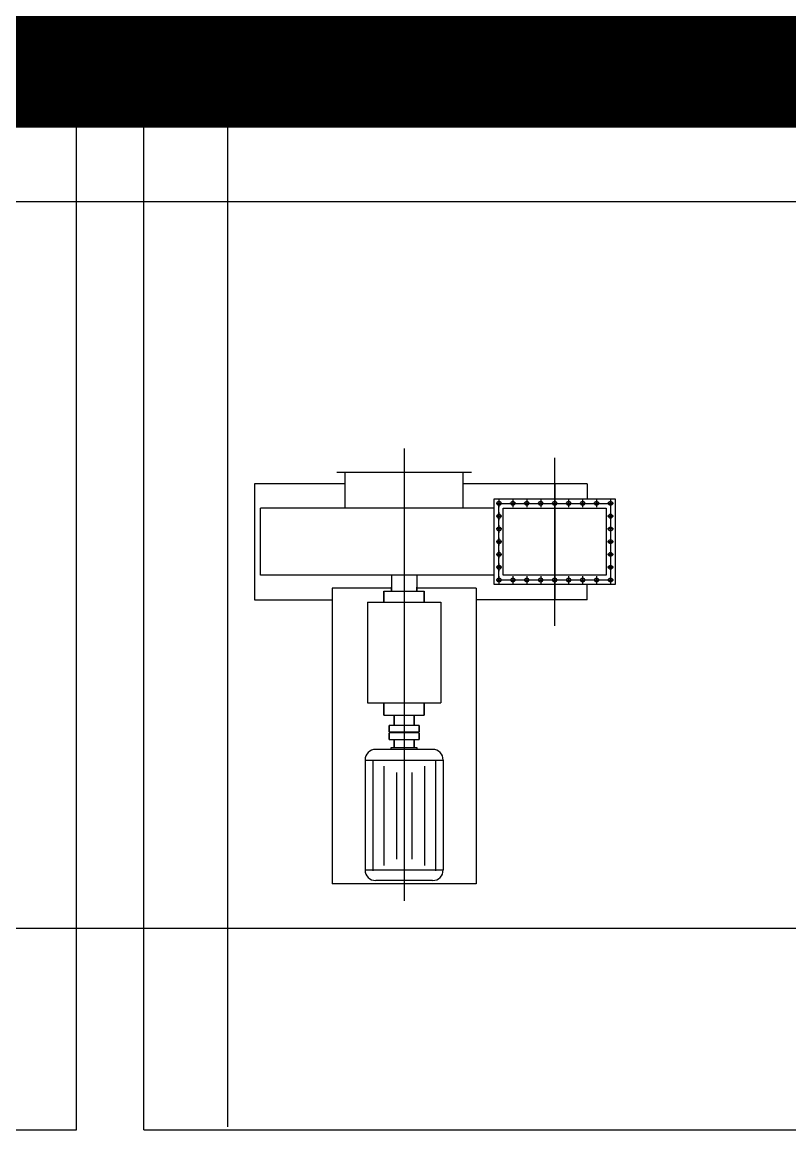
# Model space of a CAD drawing. Header units: metres. Extents: x -170 to 1091, y -90 to 504.
# Drawn here: x 266.53 to 271.1, y 76.24 to 82.83 of the extents above; entities that cross this region are included whole.
import ezdxf

# ---------------------------------------------------------------- set-up
doc = ezdxf.new("R2010")
doc.units = ezdxf.units.M
doc.linetypes.add('PF_CENTER', pattern=[400, 250, -50, 50, -50])
doc.linetypes.add('PF_DIVIDE', pattern=[250, 100, -50, 0, -50, 0, -50])
for name, color, linetype in [('01', 7, 'CONTINUOUS'), ('02', 1, 'CONTINUOUS'), ('05', 4, 'PF_CENTER'), ('07', 6, 'PF_DIVIDE'), ('TKX', 3, 'CONTINUOUS')]:
    doc.layers.add(name, color=color, linetype=linetype)

msp = doc.modelspace()

# ---------------------------------------------------------------- linework, layer by layer
for p, q in [((268.4, 80.1483, 0), (269.2, 80.1483, 0)), ((268.45, 79.9353, 0), (268.45, 80.1483, 0)), ((269.15, 80.1483, 0), (269.15, 79.9353, 0)), ((269.336, 79.9353, 0), (267.946, 79.9353, 0)), ((268.725, 79.5353, 0), (268.725, 79.4418, 0)), ((268.875, 79.5353, 0), (268.875, 79.4418, 0)), ((268.68, 79.4418, 0), (268.92, 79.4418, 0)), ((268.68, 79.3759, 0), (268.68, 79.4418, 0)), ((268.68, 79.4418, 0), (268.68, 79.3759, 0)), ((268.725, 79.4418, 0), (268.725, 79.4648, 0)), ((268.875, 79.4418, 0), (268.875, 79.4648, 0)), ((268.92, 79.3759, 0), (268.92, 79.4418, 0)), ((268.92, 79.4418, 0), (268.92, 79.3759, 0)), ((268.5825, 79.3759, 0), (268.5825, 78.7766, 0)), ((268.5825, 79.3759, 0), (269.0175, 79.3759, 0)), ((269.0175, 79.3759, 0), (269.0175, 78.7766, 0)), ((268.5825, 78.7766, 0), (269.0175, 78.7766, 0)), ((268.68, 78.7766, 0), (268.68, 78.7037, 0)), ((268.68, 78.7037, 0), (268.68, 78.7766, 0)), ((268.92, 78.7766, 0), (268.92, 78.7037, 0)), ((268.92, 78.7037, 0), (268.92, 78.7766, 0)), ((268.68, 78.7037, 0), (268.92, 78.7037, 0)), ((268.89, 78.6424, 0), (268.71, 78.6424, 0)), ((268.71, 78.6033, 0), (268.71, 78.6424, 0)), ((268.71, 78.6424, 0), (268.71, 78.6033, 0)), ((268.74, 78.7037, 0), (268.74, 78.6424, 0)), ((268.74, 78.6424, 0), (268.74, 78.7037, 0)), ((268.86, 78.7037, 0), (268.86, 78.6424, 0)), ((268.86, 78.6424, 0), (268.86, 78.7037, 0)), ((268.89, 78.6033, 0), (268.89, 78.6424, 0)), ((268.89, 78.6424, 0), (268.89, 78.6033, 0)), ((268.71, 78.6033, 0), (268.89, 78.6033, 0)), ((268.71, 78.5583, 0), (268.71, 78.5974, 0)), ((268.71, 78.5974, 0), (268.71, 78.5583, 0)), ((268.89, 78.5974, 0), (268.71, 78.5974, 0)), ((268.74, 78.6033, 0), (268.74, 78.5974, 0)), ((268.74, 78.5974, 0), (268.74, 78.6033, 0)), ((268.86, 78.6033, 0), (268.86, 78.5974, 0)), ((268.86, 78.5974, 0), (268.86, 78.6033, 0)), ((268.89, 78.5583, 0), (268.89, 78.5974, 0)), ((268.89, 78.5974, 0), (268.89, 78.5583, 0)), ((268.71, 78.5583, 0), (268.89, 78.5583, 0)), ((268.74, 78.5583, 0), (268.74, 78.5104, 0)), ((268.74, 78.5104, 0), (268.74, 78.5583, 0)), ((268.86, 78.5583, 0), (268.86, 78.5104, 0)), ((268.86, 78.5104, 0), (268.86, 78.5583, 0)), ((268.9693, 78.499, 0), (268.6307, 78.499, 0)), ((268.5677, 78.436, 0), (269.0323, 78.436, 0)), ((268.5677, 78.436, 0), (268.5677, 77.782, 0)), ((269.0323, 78.436, 0), (269.0323, 77.782, 0)), ((268.5677, 77.782, 0), (269.0323, 77.782, 0)), ((268.9693, 77.719, 0), (268.6307, 77.719, 0))]:
    msp.add_line(p, q)
at = {"linetype": 'Continuous', "const_width": 1, "elevation": 0}
msp.add_lwpolyline([(165.7, 127.0239), (280.5, 127.0239), (280.5, 82.6989), (165.7, 82.6989)], close=True, dxfattribs=at)
at = {"elevation": 0}
msp.add_lwpolyline([(268.8765, 78.5104), (268.8765, 78.499), (268.7235, 78.499), (268.7235, 78.5104)], close=True, dxfattribs=at)
for centre, start, end in [((268.6307, 78.436, 0), 90, 180), ((268.9693, 78.436, 0), 0, 90), ((268.9693, 77.782, 0), 270, 0)]:
    msp.add_arc(centre, 0.063, start, end)
at = {"layer": '01', "ltscale": 8}
for p, q in [((268.45, 80.0803, 0), (267.91, 80.0803, 0)), ((267.91, 80.0803, 0), (267.91, 79.3903, 0)), ((269.89, 80.0803, 0), (269.15, 80.0803, 0)), ((269.89, 80.0803, 0), (269.89, 79.9903, 0)), ((269.336, 79.9903, 0), (270.056, 79.9903, 0)), ((269.336, 79.4803, 0), (269.336, 79.9903, 0)), ((270.056, 79.9903, 0), (270.056, 79.4803, 0)), ((267.946, 79.5353, 0), (267.946, 79.9353, 0)), ((269.39, 79.9353, 0), (270.002, 79.9353, 0)), ((269.39, 79.5353, 0), (269.39, 79.9353, 0)), ((270.002, 79.9353, 0), (270.002, 79.5353, 0)), ((270.002, 79.5353, 0), (269.39, 79.5353, 0)), ((268.3715, 79.4583, 0), (268.3715, 77.7003, 0)), ((268.725, 79.4583, 0), (268.3715, 79.4583, 0)), ((269.2285, 79.4583, 0), (268.875, 79.4583, 0)), ((269.2285, 79.4583, 0), (269.2285, 77.7003, 0)), ((270.056, 79.4803, 0), (269.336, 79.4803, 0)), ((269.89, 79.3903, 0), (269.89, 79.4803, 0)), ((267.91, 79.3903, 0), (268.3715, 79.3903, 0)), ((269.89, 79.3903, 0), (269.2285, 79.3903, 0)), ((269.2285, 77.7003, 0), (268.3715, 77.7003, 0))]:
    msp.add_line(p, q, dxfattribs=at)
at = {"layer": '01'}
msp.add_line((269.336, 79.5353, 0), (267.946, 79.5353, 0), dxfattribs=at)
at = {"layer": '01', "ltscale": 8}
for centre in [(269.364, 79.9633, 0), (269.447, 79.9633, 0), (269.53, 79.9633, 0), (269.613, 79.9633, 0), (269.696, 79.9633, 0), (269.779, 79.9633, 0), (269.862, 79.9633, 0), (269.945, 79.9633, 0), (270.028, 79.9633, 0), (269.364, 79.8873, 0), (270.028, 79.8873, 0), (269.364, 79.8113, 0), (270.028, 79.8113, 0), (269.364, 79.7353, 0), (270.028, 79.7353, 0), (269.364, 79.6593, 0), (270.028, 79.6593, 0), (269.364, 79.5833, 0), (270.028, 79.5833, 0), (269.364, 79.5073, 0), (269.447, 79.5073, 0), (269.53, 79.5073, 0), (269.613, 79.5073, 0), (269.696, 79.5073, 0), (269.779, 79.5073, 0), (269.862, 79.5073, 0), (269.945, 79.5073, 0), (270.028, 79.5073, 0)]:
    msp.add_circle(centre, 0.012, dxfattribs=at)
at = {"layer": '01'}
msp.add_arc((268.6307, 77.782, 0), 0.063, 180, 270, dxfattribs=at)
at = {"layer": '02', "ltscale": 8}
for p, q in [((266.85, 76.2353), (266.85, 82.6989, 0)), ((267.25, 76.2353), (267.25, 82.6989, 0)), ((256.75, 76.2353), (266.85, 76.2353, 0)), ((267.25, 76.2353, 0), (277.35, 76.2353, 0))]:
    msp.add_line(p, q, dxfattribs=at)
at = {"layer": '02'}
for p, q in [((268.6137, 78.431, 0), (268.6137, 77.7767, 0)), ((268.6798, 78.3989, 0), (268.6798, 77.8088, 0)), ((268.9202, 78.3989, 0), (268.9202, 77.8088, 0)), ((268.9863, 78.431, 0), (268.9863, 77.7767, 0)), ((268.7548, 78.3625, 0), (268.7548, 77.8452, 0)), ((268.8452, 78.3625, 0), (268.8452, 77.8452, 0))]:
    msp.add_line(p, q, dxfattribs=at)
at = {"layer": '05', "ltscale": 8}
for p, q in [((267.75, 76.2542), (267.75, 82.6989)), ((268.8, 80.2898, 0), (268.8, 77.5987, 0)), ((269.696, 79.2353, 0), (269.696, 80.2353, 0)), ((269.696, 79.3698, 0), (269.696, 80.1008, 0)), ((269.696, 80.0798, 0), (269.696, 79.3908, 0)), ((269.3812, 79.9633, 0), (269.3468, 79.9633, 0)), ((269.3574, 79.9633, 0), (269.3706, 79.9633, 0)), ((269.364, 79.9863, 0), (269.364, 79.9404, 0)), ((269.364, 79.9699, 0), (269.364, 79.9567, 0)), ((269.364, 79.9633, 0), (270.028, 79.9633, 0)), ((269.364, 79.5073, 0), (269.364, 79.9633, 0)), ((269.4642, 79.9633, 0), (269.4298, 79.9633, 0)), ((269.4404, 79.9633, 0), (269.4536, 79.9633, 0)), ((269.447, 79.9863, 0), (269.447, 79.9404, 0)), ((269.447, 79.9699, 0), (269.447, 79.9567, 0)), ((269.5472, 79.9633, 0), (269.5128, 79.9633, 0)), ((269.5234, 79.9633, 0), (269.5366, 79.9633, 0)), ((269.53, 79.9863, 0), (269.53, 79.9404, 0)), ((269.53, 79.9699, 0), (269.53, 79.9567, 0)), ((269.6302, 79.9633, 0), (269.5958, 79.9633, 0)), ((269.6064, 79.9633, 0), (269.6196, 79.9633, 0)), ((269.613, 79.9863, 0), (269.613, 79.9404, 0)), ((269.613, 79.9699, 0), (269.613, 79.9567, 0)), ((269.7132, 79.9633, 0), (269.6788, 79.9633, 0)), ((269.6894, 79.9633, 0), (269.7026, 79.9633, 0)), ((269.696, 79.9863, 0), (269.696, 79.9404, 0)), ((269.696, 79.9699, 0), (269.696, 79.9567, 0)), ((269.7962, 79.9633, 0), (269.7618, 79.9633, 0)), ((269.7724, 79.9633, 0), (269.7856, 79.9633, 0)), ((269.779, 79.9863, 0), (269.779, 79.9404, 0)), ((269.779, 79.9699, 0), (269.779, 79.9567, 0)), ((269.8792, 79.9633, 0), (269.8448, 79.9633, 0)), ((269.8554, 79.9633, 0), (269.8686, 79.9633, 0)), ((269.862, 79.9863, 0), (269.862, 79.9404, 0)), ((269.862, 79.9699, 0), (269.862, 79.9567, 0)), ((269.9622, 79.9633, 0), (269.9278, 79.9633, 0)), ((269.9384, 79.9633, 0), (269.9516, 79.9633, 0)), ((269.945, 79.9863, 0), (269.945, 79.9404, 0)), ((269.945, 79.9699, 0), (269.945, 79.9567, 0)), ((270.0452, 79.9633, 0), (270.0108, 79.9633, 0)), ((270.0214, 79.9633, 0), (270.0346, 79.9633, 0)), ((270.028, 79.9863, 0), (270.028, 79.9404, 0)), ((270.028, 79.9699, 0), (270.028, 79.9567, 0)), ((270.028, 79.9633, 0), (270.028, 79.5073, 0)), ((269.364, 79.9103, 0), (269.364, 79.8644, 0)), ((269.364, 79.8939, 0), (269.364, 79.8807, 0)), ((270.028, 79.9103, 0), (270.028, 79.8644, 0)), ((270.028, 79.8939, 0), (270.028, 79.8807, 0)), ((269.3812, 79.8873, 0), (269.3468, 79.8873, 0)), ((269.3574, 79.8873, 0), (269.3706, 79.8873, 0)), ((269.364, 79.8343, 0), (269.364, 79.7884, 0)), ((270.0452, 79.8873, 0), (270.0108, 79.8873, 0)), ((270.0214, 79.8873, 0), (270.0346, 79.8873, 0)), ((270.028, 79.8343, 0), (270.028, 79.7884, 0)), ((269.3812, 79.8113, 0), (269.3468, 79.8113, 0)), ((269.3574, 79.8113, 0), (269.3706, 79.8113, 0)), ((269.364, 79.8179, 0), (269.364, 79.8047, 0)), ((270.0452, 79.8113, 0), (270.0108, 79.8113, 0)), ((270.0214, 79.8113, 0), (270.0346, 79.8113, 0)), ((270.028, 79.8179, 0), (270.028, 79.8047, 0)), ((269.3812, 79.7353, 0), (269.3468, 79.7353, 0)), ((269.3574, 79.7353, 0), (269.3706, 79.7353, 0)), ((269.364, 79.7583, 0), (269.364, 79.7124, 0)), ((269.364, 79.7419, 0), (269.364, 79.7287, 0)), ((270.0452, 79.7353, 0), (270.0108, 79.7353, 0)), ((270.0214, 79.7353, 0), (270.0346, 79.7353, 0)), ((270.028, 79.7583, 0), (270.028, 79.7124, 0)), ((270.028, 79.7419, 0), (270.028, 79.7287, 0)), ((269.3812, 79.6593, 0), (269.3468, 79.6593, 0)), ((269.3574, 79.6593, 0), (269.3706, 79.6593, 0)), ((269.364, 79.6823, 0), (269.364, 79.6364, 0)), ((269.364, 79.6659, 0), (269.364, 79.6527, 0)), ((270.0452, 79.6593, 0), (270.0108, 79.6593, 0)), ((270.0214, 79.6593, 0), (270.0346, 79.6593, 0)), ((270.028, 79.6823, 0), (270.028, 79.6364, 0)), ((270.028, 79.6659, 0), (270.028, 79.6527, 0)), ((269.3812, 79.5833, 0), (269.3468, 79.5833, 0)), ((269.3574, 79.5833, 0), (269.3706, 79.5833, 0)), ((269.364, 79.6063, 0), (269.364, 79.5604, 0)), ((269.364, 79.5899, 0), (269.364, 79.5767, 0)), ((270.0452, 79.5833, 0), (270.0108, 79.5833, 0)), ((270.0214, 79.5833, 0), (270.0346, 79.5833, 0)), ((270.028, 79.6063, 0), (270.028, 79.5604, 0)), ((270.028, 79.5899, 0), (270.028, 79.5767, 0)), ((269.3812, 79.5073, 0), (269.3468, 79.5073, 0)), ((269.3574, 79.5073, 0), (269.3706, 79.5073, 0)), ((269.364, 79.5303, 0), (269.364, 79.4844, 0)), ((269.364, 79.5139, 0), (269.364, 79.5007, 0)), ((270.028, 79.5073, 0), (269.364, 79.5073, 0)), ((269.4642, 79.5073, 0), (269.4298, 79.5073, 0)), ((269.4404, 79.5073, 0), (269.4536, 79.5073, 0)), ((269.447, 79.5303, 0), (269.447, 79.4844, 0)), ((269.447, 79.5139, 0), (269.447, 79.5007, 0)), ((269.5472, 79.5073, 0), (269.5128, 79.5073, 0)), ((269.5234, 79.5073, 0), (269.5366, 79.5073, 0)), ((269.53, 79.5303, 0), (269.53, 79.4844, 0)), ((269.53, 79.5139, 0), (269.53, 79.5007, 0)), ((269.6302, 79.5073, 0), (269.5958, 79.5073, 0)), ((269.6064, 79.5073, 0), (269.6196, 79.5073, 0)), ((269.613, 79.5303, 0), (269.613, 79.4844, 0)), ((269.613, 79.5139, 0), (269.613, 79.5007, 0)), ((269.7132, 79.5073, 0), (269.6788, 79.5073, 0)), ((269.6894, 79.5073, 0), (269.7026, 79.5073, 0)), ((269.696, 79.5303, 0), (269.696, 79.4844, 0)), ((269.696, 79.5139, 0), (269.696, 79.5007, 0)), ((269.7962, 79.5073, 0), (269.7618, 79.5073, 0)), ((269.7724, 79.5073, 0), (269.7856, 79.5073, 0)), ((269.779, 79.5303, 0), (269.779, 79.4844, 0)), ((269.779, 79.5139, 0), (269.779, 79.5007, 0)), ((269.8792, 79.5073, 0), (269.8448, 79.5073, 0)), ((269.8554, 79.5073, 0), (269.8686, 79.5073, 0)), ((269.862, 79.5303, 0), (269.862, 79.4844, 0)), ((269.862, 79.5139, 0), (269.862, 79.5007, 0)), ((269.9622, 79.5073, 0), (269.9278, 79.5073, 0)), ((269.9384, 79.5073, 0), (269.9516, 79.5073, 0)), ((269.945, 79.5303, 0), (269.945, 79.4844, 0)), ((269.945, 79.5139, 0), (269.945, 79.5007, 0)), ((270.0452, 79.5073, 0), (270.0108, 79.5073, 0)), ((270.0214, 79.5073, 0), (270.0346, 79.5073, 0)), ((270.028, 79.5303, 0), (270.028, 79.4844, 0)), ((270.028, 79.5139, 0), (270.028, 79.5007, 0))]:
    msp.add_line(p, q, dxfattribs=at)
at = {"layer": '07', "ltscale": 8}
msp.add_line((223.38, 77.4353, 0), (280.62, 77.4353, 0), dxfattribs=at)
at = {"layer": 'TKX', "color": 3}
for p, q in [((264.75, 82.4589), (280.74, 82.4589)), ((265.35, 81.7589), (281.44, 81.7589))]:
    msp.add_line(p, q, dxfattribs=at)

doc.saveas('drawing.dxf')
